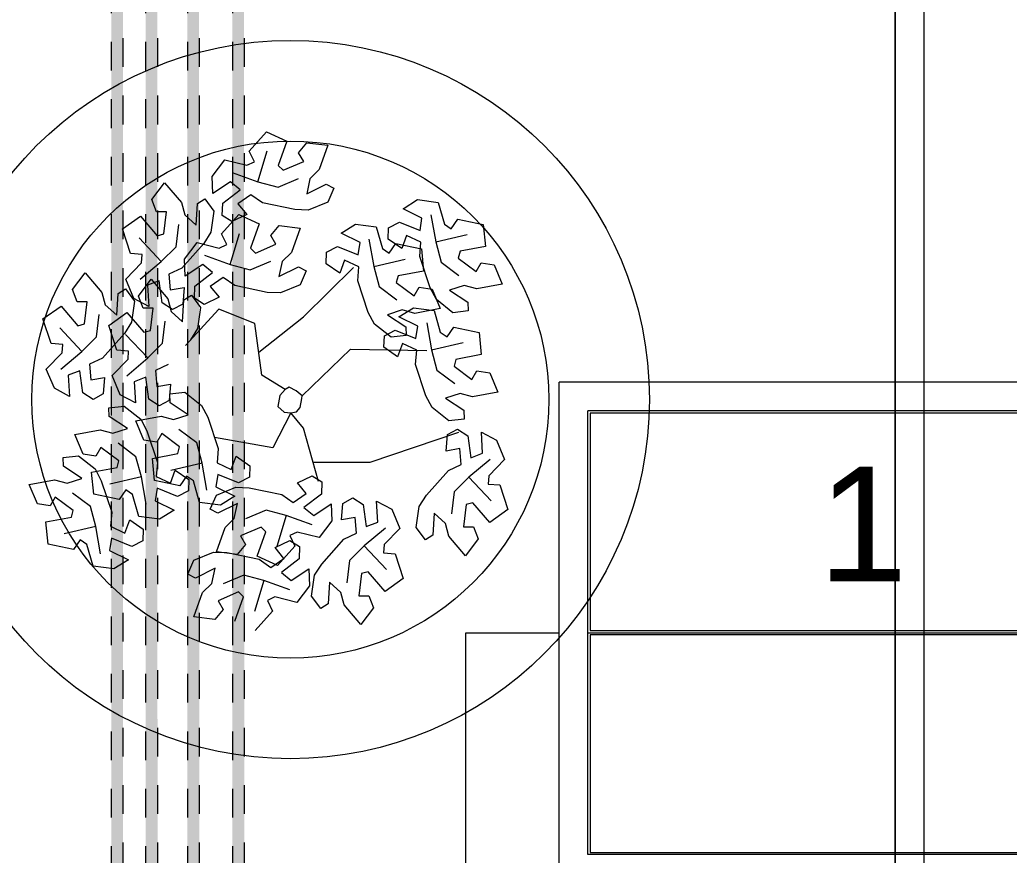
# Model space of a CAD drawing. Header units: metres. Extents: x -12 to 158, y -16 to 62.
# Drawn here: x 45.754 to 49.199, y 9.238 to 12.146 of the extents above; entities that cross this region are included whole.
import ezdxf

# ---------------------------------------------------------------- set-up
doc = ezdxf.new("R2010")
doc.units = ezdxf.units.M
doc.linetypes.add('Hidden', pattern=[0.007144, 0.004763, -0.002381])
for name, color, linetype, lineweight in [('AL_VEGETAÇÃO', 7, 'Continuous', 9), ('E-LITE-EQPM-IDEN', 7, 'Continuous', 9), ('E-POWR-CNDT', 7, 'Continuous', 18)]:
    doc.layers.add(name, color=color, linetype=linetype, lineweight=lineweight)
doc.layers.add('BASE ELETRICO__dwg', color=7, linetype='Continuous', lineweight=9, true_color=0x767676)
doc.styles.add('Arial_3', font='arial.ttf', dxfattribs={"height": 0.4})

# ---------------------------------------------------------------- blocks, each defined once
blk = doc.blocks.new('BASE ELETRICO__dwg-8227098-PLANTA BAIXA - PLANTA GERAL')
at = {"color": 252, "lineweight": 9, "true_color": 0x8e8e8e}
blk.add_line((47.6358, 23.3871), (47.6358, 7.92), dxfattribs=at)
at = {"color": 252, "lineweight": 9, "true_color": 0x8e8e8e, "flags": 128}
blk.add_lwpolyline([(47.5358, 23.3689), (47.5358, 7.92)], close=True, dxfattribs=at)
at = {"color": 252, "lineweight": 9, "true_color": 0x8e8e8e}
for radius in [1.25, 0.9]:
    blk.add_circle((45.4296, 10.8239), radius, dxfattribs=at)
at = {"layer": 'AL_VEGETAÇÃO', "color": 252, "true_color": 0x8e8e8e, "flags": 128}
for points in [[(45.3323, 11.5085), (45.2917, 11.5367), (45.2466, 11.5053), (45.2776, 11.468), (45.2257, 11.4433), (45.1919, 11.4643), (45.1938, 11.5071), (45.2548, 11.5545), (45.2209, 11.5821), (45.1596, 11.5413), (45.1575, 11.6008), (45.2017, 11.6586), (45.2783, 11.6395), (45.3042, 11.6518), (45.2864, 11.6887), (45.3469, 11.7559), (45.4172, 11.7238), (45.3872, 11.6391), (45.4043, 11.622), (45.4758, 11.6525), (45.4582, 11.6828), (45.4868, 11.7181), (45.5596, 11.7089), (45.5295, 11.6242), (45.4976, 11.5923), (45.4863, 11.5399), (45.5544, 11.5739), (45.5813, 11.5597), (45.5599, 11.511), (45.4915, 11.4836), (45.4453, 11.4852)], [(45.0515, 11.2815), (45.0068, 11.2605), (45.0114, 11.2057), (45.0593, 11.2139), (45.0547, 11.1566), (45.0196, 11.1379), (44.9835, 11.1609), (44.973, 11.2374), (44.9321, 11.2218), (44.9367, 11.1484), (44.8842, 11.1763), (44.8562, 11.2435), (44.9111, 11.3002), (44.9134, 11.3288), (44.8725, 11.3319), (44.8445, 11.4179), (44.9075, 11.4627), (44.9659, 11.3943), (44.9893, 11.4006), (44.9986, 11.4778), (44.9636, 11.4778), (44.9473, 11.5201), (44.9916, 11.5786), (45.0499, 11.5102), (45.0616, 11.4666), (45.1014, 11.4306), (45.1059, 11.5066), (45.1317, 11.5228), (45.1631, 11.4799), (45.1527, 11.407), (45.1282, 11.3677)], [(45.8798, 11.3223), (45.884, 11.3715), (45.8342, 11.3949), (45.8174, 11.3494), (45.7701, 11.382), (45.7714, 11.4218), (45.8094, 11.4416), (45.8809, 11.4124), (45.8878, 11.4556), (45.8219, 11.4883), (45.8724, 11.5198), (45.9446, 11.5104), (45.9662, 11.4346), (45.9898, 11.4182), (46.013, 11.4521), (46.1014, 11.4334), (46.1088, 11.3564), (46.0203, 11.34), (46.0141, 11.3167), (46.0763, 11.27), (46.0937, 11.3004), (46.1386, 11.2933), (46.1671, 11.2256), (46.0787, 11.2093), (46.0351, 11.221), (45.984, 11.2046), (46.0475, 11.1627), (46.0487, 11.1323), (45.9958, 11.1264), (45.9379, 11.1719), (45.9161, 11.2128)], [(45.2358, 11.2206), (45.1953, 11.2487), (45.1501, 11.2173), (45.1811, 11.18), (45.1292, 11.1554), (45.0955, 11.1764), (45.0973, 11.2192), (45.1583, 11.2665), (45.1244, 11.2941), (45.0631, 11.2534), (45.0611, 11.3128), (45.1053, 11.3707), (45.1818, 11.3515), (45.2077, 11.3638), (45.19, 11.4008), (45.2504, 11.468), (45.3208, 11.4359), (45.2907, 11.3511), (45.3078, 11.334), (45.3793, 11.3645), (45.3618, 11.3948), (45.3903, 11.4301), (45.4632, 11.4209), (45.4331, 11.3363), (45.4012, 11.3043), (45.3899, 11.2519), (45.4579, 11.2859), (45.4848, 11.2718), (45.4634, 11.223), (45.3951, 11.1956), (45.3488, 11.1972)], [(45.6641, 11.2371), (45.6682, 11.2863), (45.6184, 11.3097), (45.6016, 11.2642), (45.5543, 11.2968), (45.5556, 11.3365), (45.5936, 11.3563), (45.6651, 11.3272), (45.6721, 11.3703), (45.6061, 11.403), (45.6566, 11.4345), (45.7288, 11.4252), (45.7505, 11.3493), (45.7741, 11.333), (45.7972, 11.3669), (45.8856, 11.3481), (45.893, 11.2712), (45.8046, 11.2548), (45.7983, 11.2314), (45.8605, 11.1848), (45.878, 11.2151), (45.9228, 11.2081), (45.9513, 11.1404), (45.8629, 11.1241), (45.8193, 11.1358), (45.7683, 11.1194), (45.8317, 11.0774), (45.8329, 11.047), (45.78, 11.0412), (45.7221, 11.0867), (45.7004, 11.1276)], [(44.7749, 10.9683), (44.7303, 10.9473), (44.7349, 10.8925), (44.7827, 10.9007), (44.7781, 10.8434), (44.743, 10.8247), (44.7069, 10.8477), (44.6964, 10.9242), (44.6555, 10.9086), (44.6602, 10.8352), (44.6077, 10.8631), (44.5797, 10.9303), (44.6345, 10.987), (44.6369, 11.0156), (44.596, 11.0187), (44.568, 11.1047), (44.631, 11.1495), (44.6894, 11.0811), (44.7127, 11.0874), (44.722, 11.1646), (44.687, 11.1646), (44.6707, 11.2069), (44.7151, 11.2654), (44.7734, 11.197), (44.7851, 11.1534), (44.8248, 11.1174), (44.8294, 11.1934), (44.8551, 11.2096), (44.8866, 11.1667), (44.8762, 11.0938), (44.8516, 11.0545)], [(45.8653, 10.9463), (45.8694, 10.9954), (45.8197, 11.0189), (45.8028, 10.9733), (45.7555, 11.006), (45.7569, 11.0457), (45.7949, 11.0655), (45.8664, 11.0363), (45.8733, 11.0795), (45.8074, 11.1122), (45.8578, 11.1437), (45.93, 11.1344), (45.9517, 11.0585), (45.9753, 11.0422), (45.9984, 11.0761), (46.0869, 11.0573), (46.0942, 10.9803), (46.0058, 10.964), (45.9995, 10.9406), (46.0618, 10.894), (46.0792, 10.9243), (46.124, 10.9172), (46.1525, 10.8495), (46.0641, 10.8333), (46.0205, 10.8449), (45.9695, 10.8285), (46.033, 10.7866), (46.0342, 10.7562), (45.9813, 10.7504), (45.9234, 10.7959), (45.9016, 10.8367)], [(45.4511, 10.7817), (45.4632, 10.7965), (45.4691, 10.8274), (45.47, 10.8366), (45.4502, 10.854), (45.4258, 10.8673), (45.4118, 10.8593), (45.3932, 10.8379), (45.3859, 10.7996), (45.4078, 10.7796), (45.4312, 10.778)], [(45.1782, 10.6535), (45.1741, 10.6043), (45.2239, 10.5809), (45.2407, 10.6265), (45.288, 10.5938), (45.2867, 10.5541), (45.2487, 10.5343), (45.1772, 10.5634), (45.1702, 10.5203), (45.2362, 10.4876), (45.1857, 10.4561), (45.1135, 10.4654), (45.0918, 10.5413), (45.0682, 10.5576), (45.0451, 10.5237), (44.9567, 10.5425), (44.9493, 10.6194), (45.0377, 10.6358), (45.044, 10.6592), (44.9818, 10.7058), (44.9643, 10.6755), (44.9195, 10.6826), (44.891, 10.7502), (44.9794, 10.7665), (45.023, 10.7548), (45.074, 10.7713), (45.0105, 10.8132), (45.0094, 10.8436), (45.0623, 10.8494), (45.1202, 10.8039), (45.1419, 10.7631)], [(44.9664, 10.6053), (44.9622, 10.5562), (45.012, 10.5327), (45.0288, 10.5783), (45.0761, 10.5456), (45.0748, 10.5059), (45.0368, 10.4861), (44.9653, 10.5153), (44.9584, 10.4721), (45.0243, 10.4394), (44.9738, 10.4079), (44.9016, 10.4173), (44.88, 10.4931), (44.8564, 10.5094), (44.8332, 10.4756), (44.7448, 10.4943), (44.7374, 10.5713), (44.8259, 10.5877), (44.8321, 10.611), (44.7699, 10.6577), (44.7525, 10.6273), (44.7076, 10.6344), (44.6791, 10.7021), (44.7675, 10.7184), (44.8111, 10.7067), (44.8622, 10.7231), (44.7987, 10.765), (44.7975, 10.7954), (44.8504, 10.8012), (44.9083, 10.7557), (44.9301, 10.7149)], [(45.9798, 10.5773), (46.0244, 10.5983), (46.0198, 10.6531), (45.9719, 10.6449), (45.9766, 10.7022), (46.0116, 10.7209), (46.0478, 10.6979), (46.0583, 10.6214), (46.0991, 10.637), (46.0945, 10.7104), (46.147, 10.6825), (46.175, 10.6153), (46.1201, 10.5586), (46.1178, 10.53), (46.1587, 10.5269), (46.1867, 10.4409), (46.1237, 10.3961), (46.0653, 10.4645), (46.042, 10.4582), (46.0327, 10.381), (46.0677, 10.381), (46.084, 10.3387), (46.0396, 10.2802), (45.9813, 10.3486), (45.9696, 10.3922), (45.9299, 10.4282), (45.9253, 10.3522), (45.8996, 10.336), (45.8681, 10.3789), (45.8785, 10.4518), (45.903, 10.4911)], [(44.8074, 10.4321), (44.8033, 10.3829), (44.8531, 10.3595), (44.8699, 10.405), (44.9172, 10.3724), (44.9159, 10.3327), (44.8779, 10.3129), (44.8064, 10.342), (44.7994, 10.2989), (44.8653, 10.2662), (44.8149, 10.2347), (44.7427, 10.244), (44.721, 10.3199), (44.6974, 10.3362), (44.6743, 10.3023), (44.5858, 10.3211), (44.5785, 10.398), (44.6669, 10.4144), (44.6732, 10.4378), (44.611, 10.4844), (44.5935, 10.4541), (44.5487, 10.4611), (44.5202, 10.5288), (44.6086, 10.5451), (44.6522, 10.5334), (44.7032, 10.5498), (44.6397, 10.5918), (44.6386, 10.6222), (44.6915, 10.628), (44.7494, 10.5825), (44.7711, 10.5416)], [(45.3993, 10.4939), (45.4398, 10.4657), (45.485, 10.4971), (45.454, 10.5344), (45.5059, 10.5591), (45.5396, 10.5381), (45.5378, 10.4953), (45.4768, 10.4479), (45.5107, 10.4203), (45.572, 10.4611), (45.574, 10.4016), (45.5298, 10.3438), (45.4533, 10.3629), (45.4273, 10.3506), (45.4451, 10.3137), (45.3847, 10.2465), (45.3143, 10.2786), (45.3444, 10.3633), (45.3273, 10.3804), (45.2558, 10.3499), (45.2733, 10.3196), (45.2448, 10.2843), (45.1719, 10.2935), (45.202, 10.3782), (45.2339, 10.4101), (45.2452, 10.4625), (45.1772, 10.4285), (45.1503, 10.4427), (45.1717, 10.4914), (45.24, 10.5188), (45.2863, 10.5172)], [(45.6152, 10.3377), (45.6599, 10.3587), (45.6553, 10.4136), (45.6074, 10.4054), (45.612, 10.4626), (45.6471, 10.4814), (45.6832, 10.4584), (45.6937, 10.3819), (45.7346, 10.3974), (45.7299, 10.4709), (45.7824, 10.4429), (45.8104, 10.3757), (45.7556, 10.319), (45.7533, 10.2904), (45.7942, 10.2873), (45.8221, 10.2014), (45.7592, 10.1565), (45.7008, 10.2249), (45.6774, 10.2186), (45.6681, 10.1414), (45.7031, 10.1414), (45.7194, 10.0991), (45.675, 10.0406), (45.6167, 10.109), (45.6051, 10.1526), (45.5653, 10.1886), (45.5608, 10.1127), (45.535, 10.0965), (45.5035, 10.1394), (45.514, 10.2123), (45.5385, 10.2515)]]:
    blk.add_lwpolyline(points, close=True, dxfattribs=at)
for points in [[(45.2263, 11.6148), (45.3165, 11.582), (45.3492, 11.6898)], [(45.3165, 11.582), (45.3865, 11.5632), (45.458, 11.5937)], [(45.9189, 11.4672), (45.9356, 11.3727), (46.0453, 11.3983)], [(44.98, 11.3046), (45.0313, 11.3558), (45.0407, 11.433)], [(44.9065, 11.2429), (44.98, 11.3046), (44.9029, 11.3868)], [(45.1299, 11.3269), (45.2201, 11.2941), (45.2527, 11.4018)], [(45.7032, 11.382), (45.7199, 11.2875), (45.8295, 11.3131)], [(45.9356, 11.3727), (45.9543, 11.3027), (46.0165, 11.256)], [(45.2201, 11.2941), (45.29, 11.2752), (45.3616, 11.3057)], [(45.3191, 10.9892), (45.4748, 11.1118), (45.6488, 11.2832)], [(45.7199, 11.2875), (45.7385, 11.2175), (45.8007, 11.1707)], [(45.0045, 10.9456), (44.9598, 10.9246), (44.9644, 10.8697), (45.0123, 10.878), (45.0076, 10.8207), (44.9726, 10.8019), (44.9364, 10.8249), (44.9259, 10.9014), (44.8851, 10.8859), (44.8897, 10.8124), (44.8372, 10.8404), (44.8092, 10.9076), (44.8641, 10.9643), (44.8664, 10.9929), (44.8255, 10.996), (44.7975, 11.0819), (44.8605, 11.1268), (44.9189, 11.0584), (44.9423, 11.0647), (44.9516, 11.1419), (44.9165, 11.1419), (44.9003, 11.1842), (44.9446, 11.2427), (45.0029, 11.1743), (45.0146, 11.1307), (45.0543, 11.0947), (45.0589, 11.1706), (45.0847, 11.1868), (45.1161, 11.1439), (45.1057, 11.071), (45.0812, 11.0318)], [(45.4119, 10.8592), (45.3299, 10.9088), (45.3057, 11.0893), (45.18, 11.1389), (45.064, 11.0125)], [(44.7034, 10.9914), (44.7547, 11.0426), (44.7641, 11.1198)], [(44.933, 10.9687), (44.9842, 11.0199), (44.9936, 11.0971)], [(44.6299, 10.9297), (44.7034, 10.9914), (44.6264, 11.0736)], [(45.9044, 11.0912), (45.9211, 10.9966), (46.0308, 11.0223)], [(44.8595, 10.907), (44.933, 10.9687), (44.8559, 11.0509)], [(45.47, 10.8366), (45.6391, 10.999), (45.9049, 10.9945)], [(45.9211, 10.9966), (45.9398, 10.9266), (46.0019, 10.8799)], [(45.528, 10.5389), (45.4748, 10.7239), (45.4312, 10.778), (45.3685, 10.6562), (45.1653, 10.6924)], [(45.1224, 10.6031), (45.1038, 10.6731), (45.0416, 10.7199)], [(45.5088, 10.6056), (45.7068, 10.6066), (46.0162, 10.7103)], [(44.9106, 10.555), (44.8919, 10.625), (44.8297, 10.6717)], [(46.1248, 10.6159), (46.0513, 10.5542), (46.1283, 10.472)], [(45.1391, 10.5086), (45.1224, 10.6031), (45.0128, 10.5775)], [(44.9273, 10.4605), (44.9106, 10.555), (44.8009, 10.5293)], [(46.0513, 10.5542), (46, 10.503), (45.9906, 10.4258)], [(44.7516, 10.3817), (44.733, 10.4517), (44.6708, 10.4985)], [(45.415, 10.4204), (45.3451, 10.4392), (45.2735, 10.4087)], [(45.5052, 10.3876), (45.415, 10.4204), (45.3824, 10.3126)], [(44.7683, 10.2872), (44.7516, 10.3817), (44.642, 10.3561)], [(45.7602, 10.3763), (45.6867, 10.3146), (45.7637, 10.2325)], [(45.2364, 10.0527), (45.2664, 10.1375), (45.2493, 10.1546), (45.1778, 10.124), (45.1953, 10.0937), (45.1668, 10.0584), (45.0939, 10.0676), (45.124, 10.1523), (45.1559, 10.1842), (45.1672, 10.2366), (45.0992, 10.2026), (45.0723, 10.2168), (45.0937, 10.2655), (45.162, 10.2929), (45.2083, 10.2913), (45.3213, 10.268), (45.3618, 10.2398), (45.407, 10.2712), (45.376, 10.3086), (45.4279, 10.3332), (45.4617, 10.3122), (45.4598, 10.2694), (45.3988, 10.222), (45.4327, 10.1945), (45.494, 10.2352), (45.496, 10.1758), (45.4518, 10.1179), (45.3753, 10.1371), (45.3494, 10.1248), (45.3672, 10.0878), (45.3067, 10.0206)], [(45.6867, 10.3146), (45.6354, 10.2635), (45.626, 10.1862)], [(45.337, 10.1945), (45.2671, 10.2133), (45.1955, 10.1829)], [(45.4272, 10.1617), (45.337, 10.1945), (45.3044, 10.0867)]]:
    blk.add_lwpolyline(points, dxfattribs=at)
blk = doc.blocks.new('Tag de Luminárias de Teto 3 - Tag de Luminárias de Teto 3-3493737-PLANTA BAIXA - PLANTA GERAL')
at = {"layer": 'E-LITE-EQPM-IDEN'}
for p, q in [((-0.0105, -0.004361), (-0.0105, 0.004361)), ((0.0105, 0.004361), (-0.0105, 0.004361)), ((0.01, 0.003861), (-0.01, 0.003861)), ((-0.01, -0.003861), (-0.01, 0.003861)), ((-0.000039, 0.003822), (-0.009961, 0.003822)), ((-0.009961, 0.003822), (-0.009961, 0.000039)), ((-0.01, 0), (0.01, 0)), ((-0.009961, 0.000039), (-0.000039, 0.000039)), ((0.009961, -0.000039), (-0.009961, -0.000039)), ((-0.009961, -0.000039), (-0.009961, -0.003822)), ((0.01, -0.003861), (-0.01, -0.003861)), ((-0.009961, -0.003822), (0.009961, -0.003822))]:
    blk.add_line(p, q, dxfattribs=at)

msp = doc.modelspace()

# ---------------------------------------------------------------- hatches: boundary and pattern name
at = {"layer": 'E-POWR-CNDT', "true_color": 0x353535}
h = msp.add_hatch(color=250, dxfattribs=at)
h.paths.add_polyline_path([(46.0722, 7.9818), (46.0931, 7.9818), (46.0931, 13.8691), (46.0722, 13.8691), (46.0722, 8.1)])
h.paths.add_polyline_path([(46.0901, 14.9091), (46.0931, 14.9091), (46.0931, 23.8706), (46.0722, 23.8706), (46.0738, 14.9091), (46.0877, 14.9091)])
h = msp.add_hatch(color=250, dxfattribs=at)
h.paths.add_polyline_path([(46.108, 7.9818), (46.1141, 7.9818), (46.1121, 13.8691), (46.0931, 13.8691), (46.0931, 7.9818), (46.1036, 7.9818)])
h.paths.add_polyline_path([(46.1094, 14.9091), (46.1141, 14.9091), (46.1134, 23.8706), (46.0931, 23.8706), (46.0931, 14.9091), (46.108, 14.9091)])
h = msp.add_hatch(color=250, dxfattribs=at)
h.paths.add_polyline_path([(46.1928, 7.9818), (46.213, 7.9818), (46.213, 13.8691), (46.192, 13.8691), (46.192, 7.9818)])
h.paths.add_polyline_path([(46.192, 14.9091), (46.213, 14.9091), (46.213, 23.8706), (46.192, 23.8706), (46.192, 15.0052)])
h = msp.add_hatch(color=250, dxfattribs=at)
h.paths.add_polyline_path([(46.2332, 7.9818), (46.2339, 7.9818), (46.2319, 13.8691), (46.213, 13.8691), (46.213, 7.9818), (46.2311, 7.9818)])
h.paths.add_polyline_path([(46.2339, 14.9091), (46.2332, 23.8706), (46.213, 23.8706), (46.213, 14.9091), (46.2336, 14.9091)])
h = msp.add_hatch(color=250, dxfattribs=at)
h.paths.add_polyline_path([(46.3374, 7.9818), (46.3584, 7.9818), (46.3584, 13.8691), (46.3374, 13.8691), (46.3374, 8.1)])
h.paths.add_polyline_path([(46.3374, 14.9091), (46.3584, 14.9091), (46.3584, 23.8706), (46.3374, 23.8706), (46.3374, 15.0052)])
h = msp.add_hatch(color=250, dxfattribs=at)
h.paths.add_polyline_path([(46.3793, 7.9818), (46.3773, 13.8691), (46.3584, 13.8691), (46.3584, 7.9818), (46.3786, 7.9818)])
h.paths.add_polyline_path([(46.3793, 14.9091), (46.3786, 23.8706), (46.3584, 23.8706), (46.3584, 14.9091), (46.379, 14.9091)])
h = msp.add_hatch(color=250, dxfattribs=at)
h.paths.add_polyline_path([(46.494, 7.9818), (46.5149, 7.9818), (46.5149, 13.8691), (46.494, 13.8691), (46.494, 8.1)])
h.paths.add_polyline_path([(46.5149, 14.9091), (46.5149, 23.8706), (46.494, 23.8706), (46.4956, 14.9091), (46.5119, 14.9091)])
h = msp.add_hatch(color=250, dxfattribs=at)
h.paths.add_polyline_path([(46.5359, 7.9818), (46.5338, 13.8691), (46.5149, 13.8691), (46.5149, 7.9818), (46.5352, 7.9818)])
h.paths.add_polyline_path([(46.5173, 14.9091), (46.5359, 14.9091), (46.5351, 23.8706), (46.5149, 23.8706), (46.5149, 14.9091)])

# ---------------------------------------------------------------- linework, layer by layer
at = {"layer": 'E-LITE-EQPM-IDEN'}
for p, q in [((47.3073, 10.0125), (47.6323, 10.0125)), ((47.3073, 8.6263), (47.3073, 10.0125))]:
    msp.add_line(p, q, dxfattribs=at)
at = {"layer": 'E-POWR-CNDT', "color": 1, "linetype": 'Hidden', "true_color": 0xff0000}
for p, q in [((46.0722, 13.8691), (46.0722, 8.1818)), ((46.1141, 8.1818), (46.1141, 13.8691)), ((46.192, 13.8691), (46.192, 8.1818)), ((46.2339, 8.1818), (46.2339, 13.8691)), ((46.3374, 13.8691), (46.3374, 8.1818)), ((46.3793, 8.1818), (46.3793, 13.8691)), ((46.494, 13.8691), (46.494, 8.1818)), ((46.5359, 8.1818), (46.5359, 13.8691))]:
    msp.add_line(p, q, dxfattribs=at)

# ---------------------------------------------------------------- block references
at = {"layer": 'BASE ELETRICO__dwg', "color": 252, "true_color": 0x8e8e8e}
msp.add_blockref('BASE ELETRICO__dwg-8227098-PLANTA BAIXA - PLANTA GERAL', (1.2665, 0), dxfattribs=at)
at = {"layer": 'E-LITE-EQPM-IDEN', "xscale": 199.9999999999999, "yscale": 199.9999999999999, "zscale": 199.9999999999999}
msp.add_blockref('Tag de Luminárias de Teto 3 - Tag de Luminárias de Teto 3-3493737-PLANTA BAIXA - PLANTA GERAL', (49.7323, 10.0125), dxfattribs=at)

# ---------------------------------------------------------------- texts
at = {"layer": 'E-LITE-EQPM-IDEN', "insert": (48.5337, 10.5909), "char_height": 0.4, "width": 0.38481, "attachment_point": 1, "style": 'Arial_3'}
msp.add_mtext('1', dxfattribs=at)

doc.saveas('drawing.dxf')
